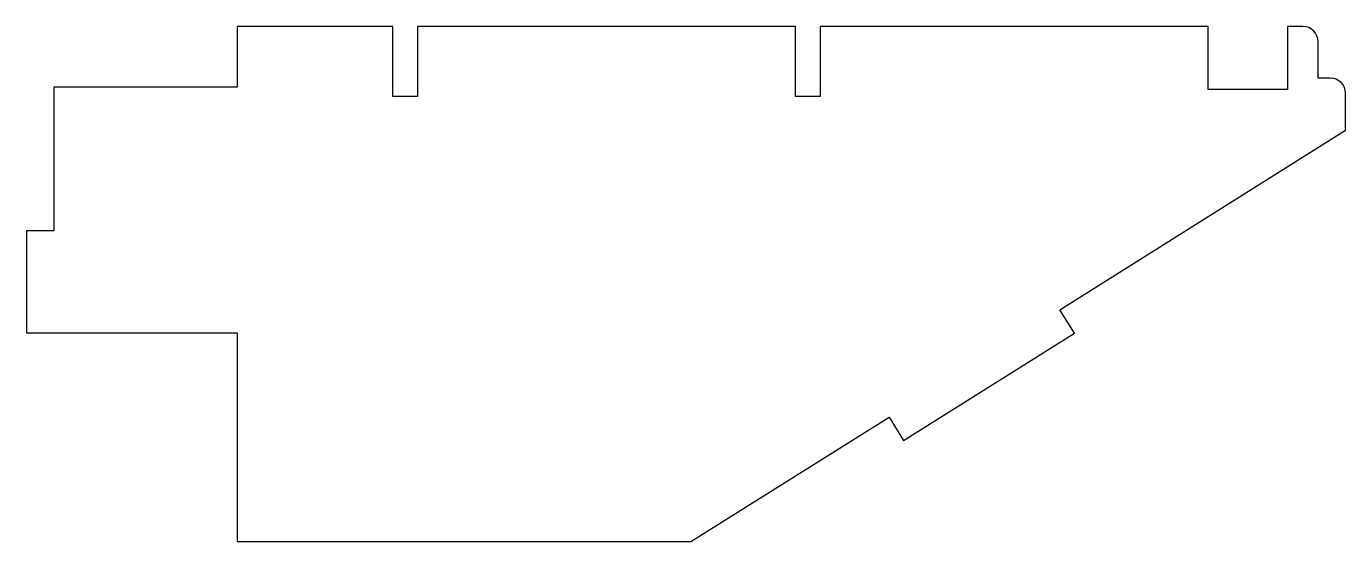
# Model space of a CAD drawing. Header units: millimetres. Extents: x -16.8 to 16.8, y -6.5 to 6.5.
import ezdxf

# ---------------------------------------------------------------- set-up
doc = ezdxf.new("R2010")
doc.units = ezdxf.units.MM
doc.layers.get('0').update_dxf_attribs({"linetype": 'CONTINUOUS'})

msp = doc.modelspace()

# ---------------------------------------------------------------- linework, layer by layer
for p, q in [((-7.46, 6.549), (-11.425, 6.549)), ((-11.425, 6.549), (-11.425, 5.007)), ((-7.46, 4.765), (-7.46, 6.549)), ((2.79, 6.549), (-6.835, 6.549)), ((-6.835, 6.549), (-6.835, 4.765)), ((2.79, 4.765), (2.79, 6.549)), ((3.415, 6.549), (3.415, 4.765)), ((13.285, 6.549), (3.415, 6.549)), ((13.285, 4.949), (13.285, 6.549)), ((15.698, 6.549), (15.31, 6.549)), ((15.31, 6.549), (15.31, 4.949)), ((16.085, 5.235), (16.085, 6.161)), ((16.398, 5.235), (16.085, 5.235)), ((-11.425, 5.007), (-16.085, 5.007)), ((-16.085, 5.007), (-16.085, 1.351)), ((-6.835, 4.765), (-7.46, 4.765)), ((3.415, 4.765), (2.79, 4.765)), ((15.31, 4.949), (13.285, 4.949)), ((16.785, 3.908), (16.785, 4.847)), ((9.515, -0.656), (16.785, 3.908)), ((-16.085, 1.351), (-16.785, 1.351)), ((-16.785, 1.351), (-16.785, -1.238)), ((9.887, -1.248), (9.515, -0.656)), ((-16.785, -1.238), (-11.425, -1.238)), ((-11.425, -1.238), (-11.425, -6.549)), ((5.538, -3.979), (9.887, -1.248)), ((0.127, -6.549), (5.166, -3.386)), ((5.166, -3.386), (5.538, -3.979)), ((-11.425, -6.549), (0.127, -6.549))]:
    msp.add_line(p, q)
for centre in [(15.698, 6.161), (16.398, 4.847)]:
    msp.add_arc(centre, 0.387, 0, 90)

doc.saveas('drawing.dxf')
